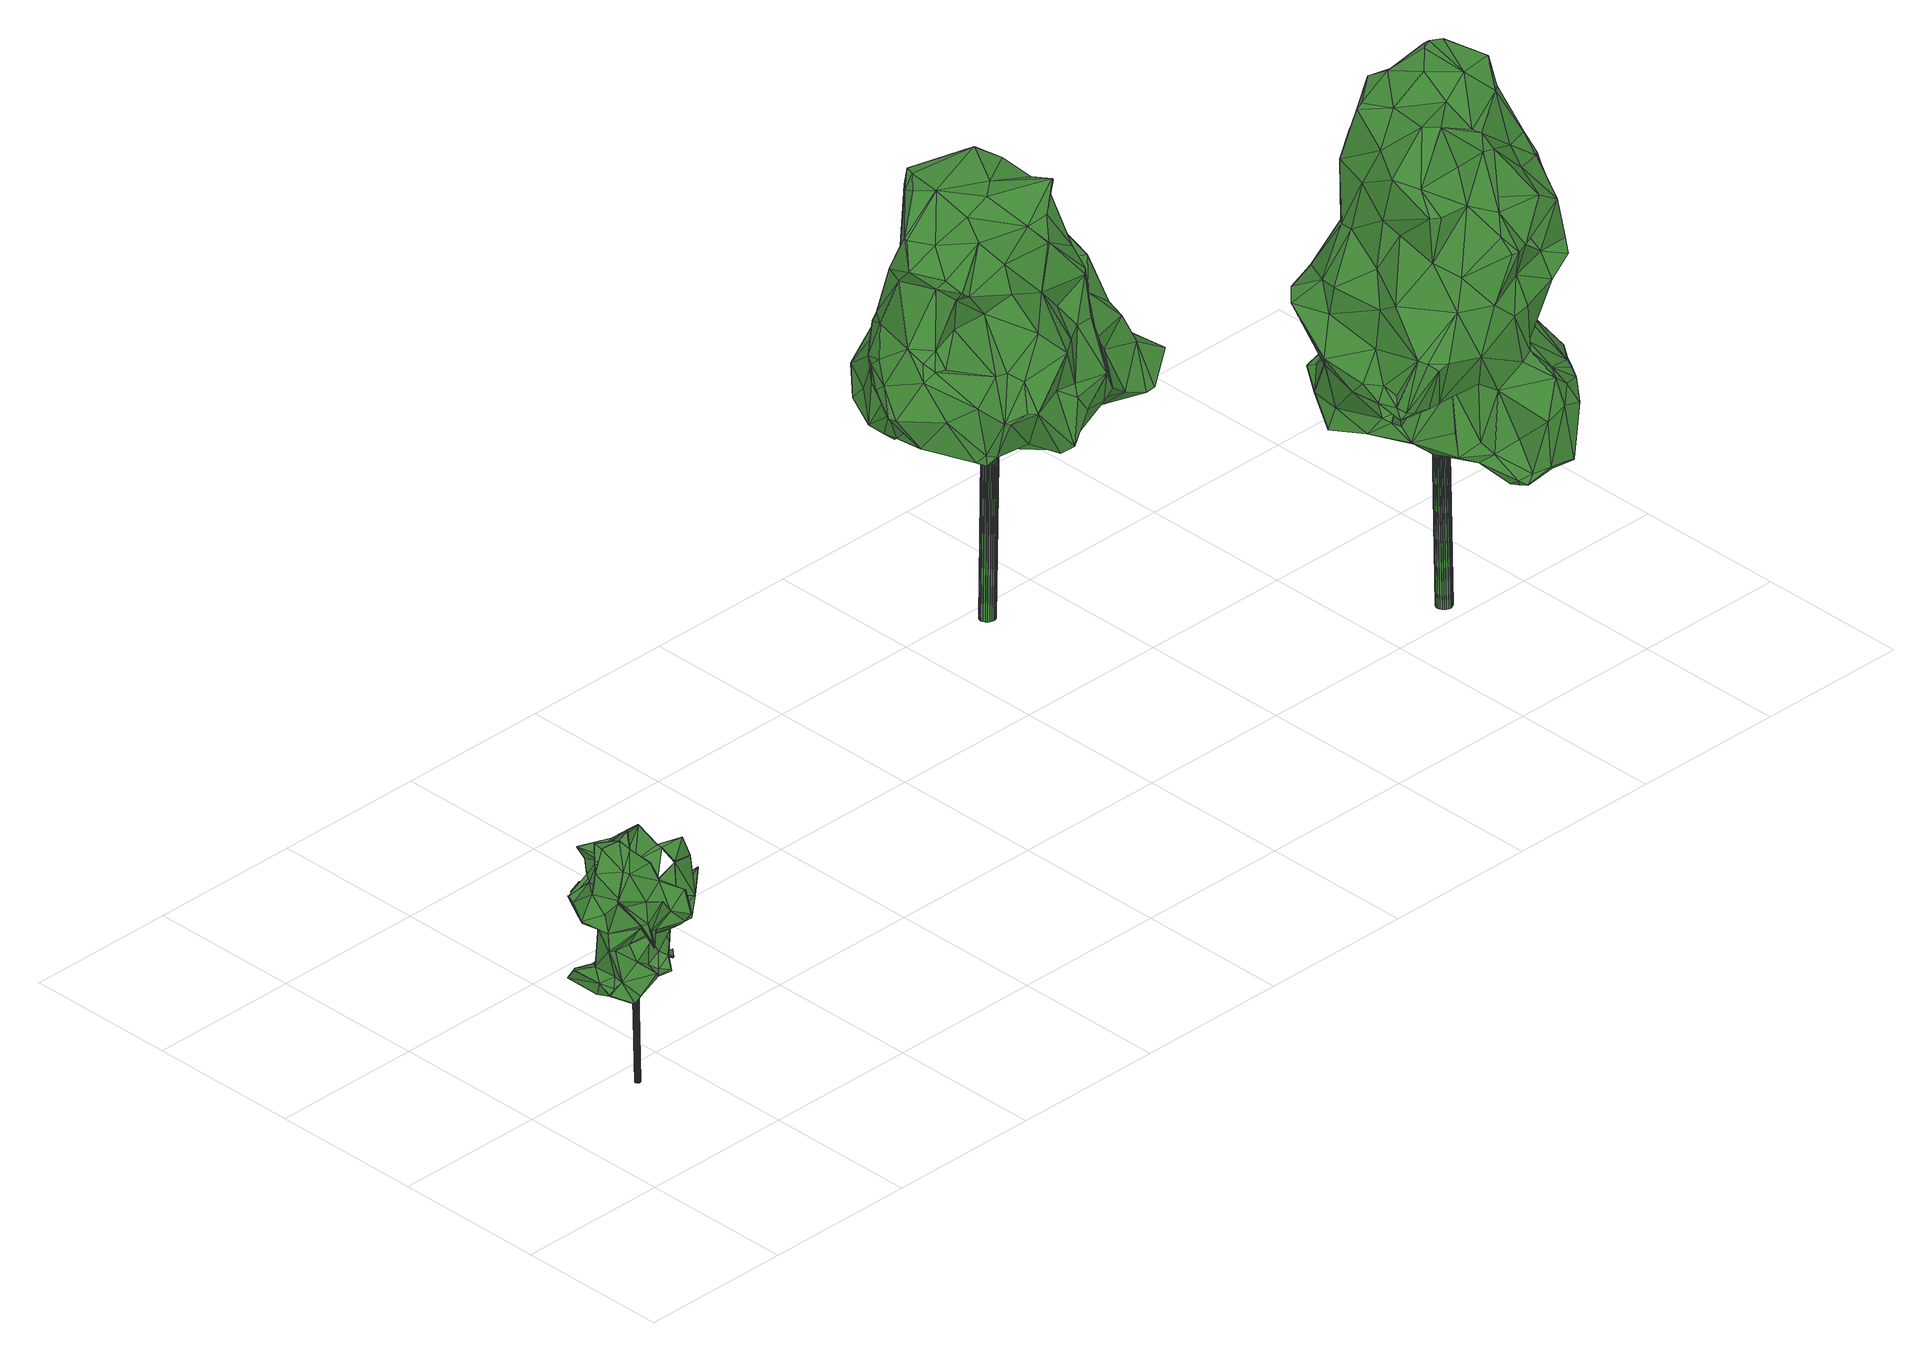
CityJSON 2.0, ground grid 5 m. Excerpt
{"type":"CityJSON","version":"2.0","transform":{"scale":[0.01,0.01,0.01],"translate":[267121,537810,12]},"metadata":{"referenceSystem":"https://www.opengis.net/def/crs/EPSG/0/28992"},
"CityObjects":{
"tree1":{"type":"SolitaryVegetationObject","attributes":{"gtid":444,"crown_width_m":4.45,"crown_median_z":18.72,"crown_r50_m":0.26,"crown_porosity":0.926,"trunk_H_m":5.57,"trunk_DBH_m":0.172,"trunk_radius_m":0.0859,"trunk_base_height_m":13.15,"original_gtid":"446"},"geometry":[{"type":"Solid","lod":"3","boundaries":[[[[0,1,2]],[[0,2,3]],[[4,5,6]],[[7,8,9]],[[7,9,10]],[[11,2,12]],[[13,14,15]],[[16,17,18]],[[19,17,16]],[[18,20,16]],[[7,21,8]],[[22,23,24]],[[25,26,27]],[[28,29,30]],[[31,32,33]],[[34,35,36]],[[37,38,19]],[[39,40,41]],[[42,43,44]],[[45,46,47]],[[48,49,50]],[[51,52,53]],[[51,53,54]],[[55,56,54]],[[57,58,59]],[[60,61,62]],[[60,62,51]],[[63,64,65]],[[66,67,68]],[[69,70,71]],[[72,24,23]],[[73,74,75]],[[76,77,78]],[[79,80,81]],[[82,83,84]],[[85,86,87]],[[85,87,88]],[[88,87,89]],[[0,90,91]],[[92,48,93]],[[94,93,48]],[[86,34,95]],[[96,97,98]],[[68,99,59]],[[100,99,68]],[[101,102,103]],[[101,103,104]],[[105,30,29]],[[60,51,55]],[[13,15,72]],[[106,27,107]],[[61,108,62]],[[25,109,110]],[[111,109,25]],[[112,113,114]],[[78,115,76]],[[83,16,116]],[[117,73,118]],[[119,120,121]],[[122,121,120]],[[1,0,123]],[[103,21,124]],[[63,125,64]],[[52,126,127]],[[126,53,127]],[[56,55,51]],[[128,129,72]],[[130,35,34]],[[45,131,132]],[[117,74,73]],[[117,36,74]],[[49,41,40]],[[133,41,49]],[[41,133,39]],[[134,135,136]],[[130,2,11]],[[137,138,139]],[[138,140,139]],[[43,42,137]],[[5,141,142]],[[124,143,103]],[[105,29,91]],[[49,40,144]],[[40,39,144]],[[80,78,18]],[[101,145,146]],[[106,128,14]],[[14,147,106]],[[79,115,80]],[[43,148,44]],[[22,24,149]],[[26,150,27]],[[151,152,153]],[[154,155,156]],[[136,157,158]],[[134,136,159]],[[136,158,159]],[[59,66,68]],[[160,161,162]],[[163,164,131]],[[147,163,131]],[[8,21,103]],[[63,165,125]],[[166,167,86]],[[168,169,98]],[[170,171,79]],[[153,172,173]],[[156,173,172]],[[174,175,42]],[[81,176,79]],[[93,94,177]],[[178,179,82]],[[180,141,181]],[[182,37,150]],[[83,126,52]],[[56,51,54]],[[20,47,16]],[[183,101,104]],[[180,181,184]],[[166,100,68]],[[7,185,130]],[[99,97,186]],[[82,187,188]],[[61,132,189]],[[149,190,22]],[[42,44,54]],[[42,54,53]],[[146,191,92]],[[85,69,86]],[[130,185,35]],[[182,192,97]],[[119,97,192]],[[7,75,185]],[[69,85,70]],[[3,130,34]],[[72,129,149]],[[100,97,99]],[[193,194,135]],[[195,122,25]],[[125,165,92]],[[196,118,73]],[[188,83,82]],[[83,188,16]],[[88,70,85]],[[7,11,197]],[[7,130,11]],[[19,38,17]],[[198,123,0]],[[199,9,8]],[[17,38,129]],[[200,201,202]],[[200,202,194]],[[183,203,145]],[[101,183,145]],[[125,145,203]],[[204,205,19]],[[206,181,5]],[[72,15,128]],[[203,64,125]],[[137,42,175]],[[207,36,117]],[[207,117,10]],[[208,53,52]],[[147,131,45]],[[98,97,100]],[[71,98,169]],[[121,209,210]],[[146,152,151]],[[16,188,19]],[[82,84,108]],[[43,139,148]],[[137,139,43]],[[170,211,57]],[[140,81,80]],[[84,83,62]],[[99,186,59]],[[79,176,31]],[[138,81,140]],[[212,204,213]],[[197,202,201]],[[214,215,216]],[[54,44,217]],[[204,218,213]],[[217,218,204]],[[219,143,201]],[[146,220,152]],[[98,100,168]],[[166,168,100]],[[117,118,196]],[[14,184,163]],[[164,163,184]],[[57,221,170]],[[195,25,110]],[[20,222,47]],[[70,223,224]],[[214,216,178]],[[86,69,166]],[[225,22,190]],[[14,163,147]],[[108,61,189]],[[203,226,65]],[[183,226,203]],[[104,226,183]],[[65,64,203]],[[166,3,167]],[[146,151,101]],[[200,194,201]],[[194,227,201]],[[197,21,7]],[[16,46,60]],[[220,172,228]],[[6,229,4]],[[212,213,80]],[[150,192,182]],[[14,128,15]],[[230,197,201]],[[137,231,138]],[[89,223,88]],[[88,223,70]],[[225,232,22]],[[107,129,128]],[[150,37,17]],[[194,202,160]],[[122,233,26]],[[234,235,6]],[[122,26,25]],[[149,236,190]],[[19,237,37]],[[195,121,122]],[[173,238,102]],[[146,92,93]],[[220,146,93]],[[125,146,145]],[[54,126,55]],[[136,135,157]],[[148,139,213]],[[239,221,186]],[[140,213,139]],[[80,213,140]],[[237,212,112]],[[117,75,10]],[[220,142,141]],[[184,181,206]],[[171,170,221]],[[166,169,168]],[[69,169,166]],[[71,169,69]],[[37,96,38]],[[133,49,48]],[[207,89,87]],[[92,133,48]],[[73,75,196]],[[171,115,79]],[[11,12,197]],[[126,42,53]],[[204,212,205]],[[237,205,212]],[[211,240,58]],[[241,58,240]],[[241,240,105]],[[211,242,240]],[[242,211,32]],[[225,199,102]],[[225,102,232]],[[8,102,199]],[[224,199,190]],[[225,190,199]],[[207,223,89]],[[224,223,207]],[[156,172,180]],[[166,68,67]],[[31,243,32]],[[154,13,155]],[[206,5,4]],[[6,5,234]],[[178,244,179]],[[215,179,244]],[[60,116,16]],[[55,116,60]],[[45,132,46]],[[45,47,106]],[[178,82,108]],[[83,52,51]],[[50,49,245]],[[61,46,132]],[[125,191,146]],[[180,184,156]],[[45,106,147]],[[132,229,189]],[[60,46,61]],[[16,47,46]],[[21,230,124]],[[76,171,246]],[[239,246,171]],[[171,221,239]],[[197,230,21]],[[117,196,75]],[[10,75,7]],[[172,153,228]],[[133,165,63]],[[92,165,133]],[[235,177,247]],[[36,207,95]],[[207,87,95]],[[87,86,95]],[[6,247,108]],[[91,90,58]],[[66,58,90]],[[80,115,78]],[[59,221,57]],[[186,221,59]],[[103,143,226]],[[19,126,54]],[[19,188,126]],[[178,108,214]],[[70,224,71]],[[91,157,198]],[[4,229,132]],[[248,3,67]],[[58,241,91]],[[105,91,241]],[[22,155,23]],[[149,24,72]],[[130,3,2]],[[125,92,191]],[[232,155,22]],[[119,192,120]],[[244,216,215]],[[111,77,109]],[[150,26,233]],[[32,211,33]],[[104,103,226]],[[102,8,103]],[[153,101,151]],[[153,102,101]],[[174,42,249]],[[29,250,91]],[[157,91,250]],[[110,109,246]],[[110,246,195]],[[33,211,170]],[[251,50,188]],[[239,209,246]],[[137,175,231]],[[154,156,252]],[[251,177,94]],[[195,246,209]],[[177,235,234]],[[34,86,167]],[[253,31,176]],[[119,121,210]],[[170,79,33]],[[83,116,126]],[[126,116,55]],[[54,204,19]],[[237,112,114]],[[161,12,254]],[[233,122,120]],[[255,231,174]],[[174,256,255]],[[76,109,77]],[[76,246,109]],[[19,205,237]],[[58,66,59]],[[107,128,106]],[[239,257,209]],[[166,67,3]],[[226,143,65]],[[219,65,143]],[[258,42,245]],[[198,162,254]],[[259,243,253]],[[157,135,198]],[[227,258,39]],[[144,39,258]],[[71,260,98]],[[71,224,260]],[[198,0,91]],[[25,27,111]],[[106,111,27]],[[134,159,193]],[[77,261,78]],[[17,107,27]],[[171,262,115]],[[76,115,262]],[[76,262,171]],[[197,263,202]],[[258,245,144]],[[144,245,49]],[[253,243,31]],[[197,12,263]],[[1,12,2]],[[193,256,194]],[[256,193,264]],[[152,220,228]],[[42,126,245]],[[47,111,106]],[[214,247,215]],[[222,111,47]],[[188,50,245]],[[94,48,50]],[[50,251,94]],[[156,238,173]],[[258,249,42]],[[263,160,202]],[[102,238,232]],[[155,238,156]],[[155,232,238]],[[153,173,102]],[[35,185,74]],[[35,74,36]],[[235,247,6]],[[177,215,247]],[[96,260,265]],[[107,17,129]],[[108,247,214]],[[236,129,266]],[[96,236,266]],[[149,129,236]],[[220,177,142]],[[5,142,177]],[[34,167,3]],[[5,177,234]],[[93,177,220]],[[177,251,215]],[[267,242,29]],[[111,261,77]],[[186,257,239]],[[222,261,111]],[[18,261,20]],[[20,261,222]],[[78,261,18]],[[215,251,268]],[[207,10,9]],[[187,268,188]],[[188,268,251]],[[182,97,96]],[[82,179,187]],[[245,269,188]],[[84,62,108]],[[259,231,255]],[[98,260,96]],[[244,178,216]],[[236,260,190]],[[190,260,224]],[[266,38,96]],[[155,13,23]],[[33,79,31]],[[32,158,242]],[[30,267,28]],[[29,28,267]],[[51,62,83]],[[32,243,158]],[[154,14,13]],[[135,194,198]],[[194,256,174]],[[5,181,141]],[[54,217,204]],[[12,1,254]],[[123,254,1]],[[123,198,254]],[[161,254,162]],[[174,231,175]],[[6,108,189]],[[6,189,229]],[[230,143,124]],[[268,187,179]],[[268,179,215]],[[154,184,14]],[[119,210,257]],[[209,257,210]],[[194,249,227]],[[258,227,249]],[[119,186,97]],[[138,176,81]],[[211,58,57]],[[96,37,182]],[[52,127,208]],[[208,127,53]],[[114,18,17]],[[37,114,17]],[[37,237,114]],[[29,242,250]],[[250,242,158]],[[259,176,231]],[[231,176,138]],[[250,158,157]],[[253,176,259]],[[105,240,30]],[[267,240,242]],[[30,240,267]],[[212,113,112]],[[17,27,150]],[[158,243,159]],[[264,159,243]],[[264,193,159]],[[135,134,193]],[[256,264,243]],[[259,255,243]],[[255,256,243]],[[245,126,269]],[[188,269,126]],[[13,72,23]],[[194,162,198]],[[174,249,194]],[[220,141,180]],[[184,252,156]],[[154,252,184]],[[184,270,164]],[[212,80,113]],[[132,131,270]],[[132,270,4]],[[18,113,80]],[[34,271,95]],[[36,95,271]],[[36,271,34]],[[129,38,266]],[[195,209,121]],[[192,150,233]],[[248,272,0]],[[67,272,248]],[[233,120,192]],[[263,12,161]],[[248,0,3]],[[63,219,133]],[[206,4,270]],[[206,270,184]],[[164,270,131]],[[96,265,236]],[[236,265,260]],[[114,113,18]],[[185,75,74]],[[224,207,9]],[[224,9,199]],[[220,180,172]],[[213,218,148]],[[44,148,218]],[[186,119,257]],[[153,152,228]],[[201,227,219]],[[39,219,227]],[[133,219,39]],[[63,65,219]],[[230,201,143]],[[263,161,160]],[[217,44,218]],[[194,160,162]],[[90,0,272]],[[67,66,272]],[[90,272,66]],[[273,274,275]],[[273,275,276]],[[276,275,277]],[[276,277,278]],[[275,274,279]],[[275,279,277]],[[277,279,280]],[[277,280,278]],[[279,274,281]],[[279,281,280]],[[280,281,282]],[[280,282,278]],[[281,274,283]],[[281,283,282]],[[282,283,284]],[[282,284,278]],[[283,274,285]],[[283,285,284]],[[284,285,286]],[[284,286,278]],[[285,274,287]],[[285,287,286]],[[286,287,288]],[[286,288,278]],[[287,274,289]],[[287,289,288]],[[288,289,290]],[[288,290,278]],[[289,274,291]],[[289,291,290]],[[290,291,292]],[[290,292,278]],[[291,274,293]],[[291,293,292]],[[292,293,294]],[[292,294,278]],[[293,274,295]],[[293,295,294]],[[294,295,296]],[[294,296,278]],[[295,274,297]],[[295,297,296]],[[296,297,298]],[[296,298,278]],[[297,274,299]],[[297,299,298]],[[298,299,300]],[[298,300,278]],[[299,274,301]],[[299,301,300]],[[300,301,302]],[[300,302,278]],[[301,274,303]],[[301,303,302]],[[302,303,304]],[[302,304,278]],[[303,274,305]],[[303,305,304]],[[304,305,306]],[[304,306,278]],[[305,274,307]],[[305,307,306]],[[306,307,308]],[[306,308,278]],[[307,274,309]],[[307,309,308]],[[308,309,310]],[[308,310,278]],[[309,274,311]],[[309,311,310]],[[310,311,312]],[[310,312,278]],[[311,274,313]],[[311,313,312]],[[312,313,314]],[[312,314,278]],[[313,274,315]],[[313,315,314]],[[314,315,316]],[[314,316,278]],[[315,274,317]],[[315,317,316]],[[316,317,318]],[[316,318,278]],[[317,274,319]],[[317,319,318]],[[318,319,320]],[[318,320,278]],[[319,274,321]],[[319,321,320]],[[320,321,322]],[[320,322,278]],[[321,274,273]],[[321,273,322]],[[322,273,276]],[[322,276,278]]]]}]},
"tree2":{"type":"SolitaryVegetationObject","attributes":{"gtid":285,"crown_width_m":8.65,"crown_median_z":22.33,"crown_r50_m":0.346,"crown_porosity":0.893,"trunk_H_m":9.47,"trunk_DBH_m":0.518,"trunk_radius_m":0.259,"trunk_base_height_m":12.86,"original_gtid":"285"},"geometry":[{"type":"Solid","lod":"3","boundaries":[[[[323,324,325]],[[326,327,328]],[[329,330,331]],[[332,333,334]],[[335,336,337]],[[338,339,340]],[[332,341,342]],[[343,344,345]],[[346,347,348]],[[349,348,347]],[[332,350,341]],[[351,346,352]],[[353,354,355]],[[326,356,327]],[[357,358,359]],[[360,361,362]],[[363,364,365]],[[366,328,367]],[[368,369,370]],[[371,372,373]],[[374,372,371]],[[375,351,352]],[[376,377,378]],[[379,331,380]],[[381,382,383]],[[384,385,386]],[[387,347,388]],[[352,389,390]],[[391,392,393]],[[394,395,396]],[[397,398,399]],[[368,400,369]],[[401,352,346]],[[402,403,404]],[[405,406,407]],[[340,408,338]],[[409,410,411]],[[412,411,410]],[[384,364,413]],[[340,339,397]],[[363,365,414]],[[373,415,416]],[[417,418,402]],[[395,418,419]],[[395,419,420]],[[420,421,422]],[[423,424,425]],[[426,407,406]],[[427,407,426]],[[428,345,344]],[[362,361,429]],[[430,401,348]],[[431,432,433]],[[434,432,431]],[[435,436,437]],[[438,331,439]],[[329,440,330]],[[441,442,443]],[[401,346,348]],[[420,444,421]],[[397,421,444]],[[445,446,447]],[[397,444,398]],[[385,448,386]],[[360,449,429]],[[450,323,451]],[[452,453,454]],[[452,454,414]],[[401,455,456]],[[457,413,458]],[[459,460,461]],[[462,460,459]],[[463,464,465]],[[397,399,340]],[[367,371,366]],[[370,369,466]],[[386,467,384]],[[468,469,470]],[[471,472,473]],[[474,475,476]],[[435,468,470]],[[477,468,435]],[[450,478,479]],[[470,461,435]],[[403,394,404]],[[323,480,481]],[[323,481,360]],[[482,483,375]],[[484,485,486]],[[408,433,487]],[[360,429,361]],[[488,362,429]],[[334,407,489]],[[490,491,456]],[[352,491,490]],[[442,492,443]],[[411,412,359]],[[486,485,493]],[[406,405,478]],[[489,427,494]],[[495,349,496]],[[473,469,497]],[[395,420,498]],[[453,373,372]],[[453,372,499]],[[500,501,502]],[[503,377,376]],[[376,456,503]],[[365,364,384]],[[357,504,505]],[[484,504,357]],[[414,391,393]],[[478,405,425]],[[506,374,507]],[[506,507,508]],[[509,502,501]],[[349,387,496]],[[412,410,493]],[[510,365,384]],[[365,510,511]],[[390,512,513]],[[510,513,512]],[[365,511,414]],[[514,515,516]],[[517,518,371]],[[366,371,518]],[[457,519,413]],[[453,520,521]],[[358,411,359]],[[522,415,484]],[[521,373,453]],[[523,516,515]],[[436,461,524]],[[486,493,410]],[[374,525,372]],[[483,381,375]],[[526,527,528]],[[435,437,477]],[[529,472,456]],[[479,443,492]],[[456,455,503]],[[400,356,466]],[[400,327,356]],[[466,369,400]],[[530,531,460]],[[530,529,531]],[[443,479,425]],[[478,425,479]],[[532,398,533]],[[371,373,416]],[[522,484,486]],[[371,416,517]],[[522,486,410]],[[439,331,379]],[[523,534,434]],[[523,515,534]],[[535,413,519]],[[388,347,351]],[[438,536,329]],[[537,538,528]],[[539,383,502]],[[540,541,542]],[[501,336,543]],[[543,336,544]],[[443,425,441]],[[425,424,441]],[[385,384,545]],[[427,426,546]],[[380,487,432]],[[450,492,409]],[[346,351,347]],[[435,461,436]],[[356,342,440]],[[362,547,354]],[[355,354,547]],[[395,498,488]],[[418,417,419]],[[548,542,541]],[[548,421,542]],[[461,460,358]],[[353,549,426]],[[353,426,406]],[[421,397,339]],[[408,532,433]],[[340,532,408]],[[542,421,339]],[[542,339,338]],[[511,510,512]],[[441,550,518]],[[372,525,499]],[[439,432,434]],[[534,439,434]],[[551,478,354]],[[551,354,406]],[[422,498,420]],[[552,410,409]],[[392,553,554]],[[472,469,473]],[[367,374,371]],[[495,539,509]],[[495,496,539]],[[496,387,539]],[[352,401,491]],[[456,491,401]],[[375,390,482]],[[352,390,375]],[[368,555,506]],[[400,368,506]],[[381,445,382]],[[474,382,445]],[[495,509,377]],[[555,413,363]],[[413,556,363]],[[383,539,387]],[[413,364,556]],[[557,558,509]],[[377,509,558]],[[375,381,383]],[[405,423,425]],[[551,406,478]],[[559,478,451]],[[430,503,455]],[[500,502,474]],[[523,434,476]],[[431,476,434]],[[560,561,562]],[[563,562,561]],[[560,380,331]],[[562,380,560]],[[441,517,442]],[[536,458,564]],[[466,564,370]],[[565,505,468]],[[506,525,374]],[[370,555,368]],[[349,566,348]],[[495,566,349]],[[430,455,401]],[[348,566,430]],[[557,543,567]],[[506,555,363]],[[568,505,504]],[[568,504,569]],[[439,570,536]],[[488,429,396]],[[467,448,513]],[[362,354,478]],[[531,571,481]],[[531,343,571]],[[358,325,411]],[[572,325,358]],[[483,447,446]],[[385,447,448]],[[408,573,542]],[[463,542,573]],[[471,554,472]],[[438,439,536]],[[520,574,575]],[[399,532,340]],[[512,391,511]],[[512,390,389]],[[366,550,576]],[[341,563,560]],[[423,407,334]],[[453,499,525]],[[461,358,524]],[[524,358,565]],[[568,569,505]],[[564,577,536]],[[427,489,407]],[[529,344,531]],[[413,370,564]],[[413,564,458]],[[512,389,490]],[[356,578,342]],[[477,437,524]],[[477,524,565]],[[437,436,524]],[[325,324,411]],[[485,484,357]],[[357,565,358]],[[579,440,341]],[[485,359,493]],[[412,493,359]],[[357,359,485]],[[450,409,324]],[[450,324,323]],[[489,494,334]],[[560,563,561]],[[450,451,478]],[[402,580,378]],[[402,378,417]],[[355,548,546]],[[513,448,482]],[[406,354,353]],[[392,391,553]],[[567,335,533]],[[441,518,517]],[[556,364,363]],[[456,553,490]],[[537,554,471]],[[343,581,582]],[[335,567,543]],[[335,543,544]],[[334,350,332]],[[422,548,355]],[[422,421,548]],[[541,546,548]],[[510,384,467]],[[353,546,549]],[[355,546,353]],[[404,449,582]],[[419,417,557]],[[394,418,395]],[[535,519,384]],[[535,384,413]],[[550,366,518]],[[334,333,583]],[[454,453,525]],[[341,440,342]],[[461,470,459]],[[579,341,560]],[[399,398,532]],[[418,394,403]],[[517,416,415]],[[534,570,439]],[[515,570,534]],[[418,403,402]],[[572,480,325]],[[584,533,444]],[[398,444,533]],[[383,387,388]],[[383,388,375]],[[375,388,351]],[[360,451,323]],[[445,447,585]],[[433,432,487]],[[579,560,331]],[[562,465,464]],[[567,533,584]],[[514,519,457]],[[505,569,497]],[[505,497,468]],[[476,475,523]],[[405,407,423]],[[387,349,347]],[[335,586,532]],[[431,586,335]],[[385,545,447]],[[516,545,514]],[[585,475,445]],[[474,445,475]],[[386,448,467]],[[585,447,545]],[[585,545,516]],[[463,465,540]],[[327,508,328]],[[367,328,508]],[[487,573,408]],[[379,380,432]],[[379,432,439]],[[573,487,463]],[[480,531,481]],[[342,578,332]],[[469,459,470]],[[456,472,553]],[[357,505,565]],[[546,426,549]],[[431,335,337]],[[431,337,476]],[[329,577,440]],[[536,577,329]],[[323,325,480]],[[552,522,410]],[[552,442,522]],[[452,520,453]],[[579,330,440]],[[530,460,462]],[[343,582,449]],[[541,540,427]],[[465,427,540]],[[546,541,427]],[[528,538,569]],[[465,494,427]],[[404,394,396]],[[404,396,429]],[[510,467,513]],[[587,574,528]],[[513,482,390]],[[483,448,447]],[[440,577,356]],[[482,448,483]],[[528,527,537]],[[532,533,335]],[[537,527,554]],[[380,464,487]],[[487,464,463]],[[393,527,526]],[[472,462,469]],[[459,469,462]],[[380,562,464]],[[515,514,570]],[[488,396,395]],[[355,547,422]],[[450,479,492]],[[539,502,509]],[[559,451,362]],[[414,511,391]],[[382,502,383]],[[362,451,360]],[[329,331,438]],[[572,358,460]],[[582,581,580]],[[582,580,402]],[[476,500,474]],[[337,500,476]],[[501,543,557]],[[370,413,555]],[[552,492,442]],[[409,492,552]],[[444,420,584]],[[557,567,419]],[[584,419,567]],[[584,420,419]],[[377,558,378]],[[466,577,564]],[[490,389,352]],[[356,577,466]],[[400,506,508]],[[508,507,367]],[[588,363,414]],[[579,331,330]],[[523,475,516]],[[585,516,475]],[[563,494,465]],[[563,465,562]],[[463,540,542]],[[408,542,338]],[[400,508,327]],[[514,457,570]],[[468,589,565]],[[477,589,468]],[[477,565,589]],[[404,582,402]],[[559,362,478]],[[473,497,569]],[[484,415,587]],[[473,569,538]],[[414,393,526]],[[526,452,414]],[[471,473,538]],[[471,538,537]],[[526,520,452]],[[526,574,520]],[[393,392,527]],[[554,527,392]],[[500,337,336]],[[409,411,324]],[[488,498,422]],[[422,547,488]],[[488,547,362]],[[501,557,509]],[[378,580,581]],[[378,557,417]],[[481,449,360]],[[449,481,571]],[[429,449,404]],[[449,571,343]],[[520,575,521]],[[574,526,528]],[[553,472,554]],[[480,460,531]],[[572,460,480]],[[468,497,469]],[[529,530,472]],[[462,472,530]],[[326,578,356]],[[332,578,333]],[[587,575,574]],[[415,575,587]],[[367,507,374]],[[328,578,326]],[[333,578,328]],[[363,454,506]],[[588,454,363]],[[588,414,454]],[[590,344,529]],[[428,344,590]],[[441,591,550]],[[333,591,583]],[[474,502,382]],[[521,575,415]],[[424,591,441]],[[583,591,424]],[[503,566,377]],[[495,377,566]],[[430,566,503]],[[484,587,504]],[[528,504,587]],[[528,569,504]],[[483,446,381]],[[445,381,446]],[[531,344,343]],[[366,576,328]],[[591,576,550]],[[328,576,333]],[[591,333,576]],[[384,519,545]],[[545,519,514]],[[433,532,586]],[[433,586,431]],[[517,415,442]],[[522,442,415]],[[501,500,336]],[[521,415,373]],[[378,558,557]],[[494,350,334]],[[563,341,350]],[[494,563,350]],[[334,592,423]],[[583,424,592]],[[583,592,334]],[[423,592,424]],[[512,593,391]],[[553,593,490]],[[553,391,593]],[[490,593,512]],[[536,570,458]],[[457,458,570]],[[335,544,336]],[[343,428,581]],[[428,343,345]],[[378,590,376]],[[581,590,378]],[[581,428,590]],[[456,376,590]],[[456,590,529]],[[506,454,525]],[[594,595,596]],[[594,596,597]],[[597,596,598]],[[597,598,599]],[[596,595,600]],[[596,600,598]],[[598,600,601]],[[598,601,599]],[[600,595,602]],[[600,602,601]],[[601,602,603]],[[601,603,599]],[[602,595,604]],[[602,604,603]],[[603,604,605]],[[603,605,599]],[[604,595,606]],[[604,606,605]],[[605,606,607]],[[605,607,599]],[[606,595,608]],[[606,608,607]],[[607,608,609]],[[607,609,599]],[[608,595,610]],[[608,610,609]],[[609,610,611]],[[609,611,599]],[[610,595,612]],[[610,612,611]],[[611,612,613]],[[611,613,599]],[[612,595,614]],[[612,614,613]],[[613,614,615]],[[613,615,599]],[[614,595,616]],[[614,616,615]],[[615,616,617]],[[615,617,599]],[[616,595,618]],[[616,618,617]],[[617,618,619]],[[617,619,599]],[[618,595,620]],[[618,620,619]],[[619,620,621]],[[619,621,599]],[[620,595,622]],[[620,622,621]],[[621,622,623]],[[621,623,599]],[[622,595,624]],[[622,624,623]],[[623,624,625]],[[623,625,599]],[[624,595,626]],[[624,626,625]],[[625,626,627]],[[625,627,599]],[[626,595,628]],[[626,628,627]],[[627,628,629]],[[627,629,599]],[[628,595,630]],[[628,630,629]],[[629,630,631]],[[629,631,599]],[[630,595,632]],[[630,632,631]],[[631,632,633]],[[631,633,599]],[[632,595,634]],[[632,634,633]],[[633,634,635]],[[633,635,599]],[[634,595,636]],[[634,636,635]],[[635,636,637]],[[635,637,599]],[[636,595,638]],[[636,638,637]],[[637,638,639]],[[637,639,599]],[[638,595,640]],[[638,640,639]],[[639,640,641]],[[639,641,599]],[[640,595,642]],[[640,642,641]],[[641,642,643]],[[641,643,599]],[[642,595,594]],[[642,594,643]],[[643,594,597]],[[643,597,599]]]]}]},
"tree3":{"type":"SolitaryVegetationObject","attributes":{"gtid":180,"crown_width_m":8.07,"crown_median_z":23.46,"crown_r50_m":0.365,"crown_porosity":0.891,"trunk_H_m":10.36,"trunk_DBH_m":0.511,"trunk_radius_m":0.255,"trunk_base_height_m":13.1,"original_gtid":"180"},"geometry":[{"type":"Solid","lod":"3","boundaries":[[[[644,645,646]],[[647,648,649]],[[650,651,652]],[[650,652,648]],[[649,648,652]],[[653,654,655]],[[656,657,658]],[[658,659,656]],[[660,661,662]],[[650,648,647]],[[663,664,665]],[[666,667,668]],[[669,670,671]],[[672,670,669]],[[673,674,675]],[[669,671,676]],[[677,678,679]],[[680,673,681]],[[682,683,684]],[[685,686,687]],[[688,689,690]],[[649,691,647]],[[692,693,694]],[[692,694,675]],[[684,695,682]],[[696,645,644]],[[697,698,644]],[[699,700,701]],[[659,695,702]],[[703,704,705]],[[705,704,706]],[[707,708,709]],[[646,697,644]],[[710,711,695]],[[710,695,684]],[[712,713,714]],[[715,716,717]],[[718,719,720]],[[721,722,674]],[[723,724,725]],[[646,726,697]],[[727,649,728]],[[729,730,731]],[[732,733,734]],[[666,668,735]],[[656,659,702]],[[645,696,736]],[[680,681,737]],[[677,679,738]],[[717,739,740]],[[741,742,743]],[[744,745,746]],[[738,731,747]],[[748,749,750]],[[751,752,708]],[[746,753,679]],[[754,679,753]],[[735,746,678]],[[645,736,646]],[[662,749,748]],[[755,756,757]],[[755,757,758]],[[759,749,661]],[[760,761,762]],[[696,698,713]],[[644,698,696]],[[763,764,705]],[[741,743,667]],[[741,667,765]],[[666,728,667]],[[739,716,686]],[[766,767,685]],[[768,769,770]],[[771,772,684]],[[773,774,775]],[[776,777,778]],[[778,777,769]],[[710,684,772]],[[779,780,761]],[[663,781,782]],[[660,707,709]],[[771,680,783]],[[760,784,761]],[[721,709,722]],[[688,727,773]],[[785,786,711]],[[746,745,753]],[[722,709,708]],[[787,788,789]],[[652,651,790]],[[742,735,668]],[[742,668,743]],[[791,792,701]],[[717,779,715]],[[683,793,771]],[[794,784,760]],[[669,676,795]],[[795,676,796]],[[797,690,798]],[[705,764,703]],[[799,737,800]],[[774,731,801]],[[723,725,802]],[[723,802,685]],[[776,778,696]],[[781,663,734]],[[781,734,803]],[[804,666,805]],[[804,805,747]],[[779,717,780]],[[806,807,808]],[[698,714,713]],[[809,810,728]],[[811,710,772]],[[710,811,812]],[[704,654,690]],[[813,681,673]],[[763,671,670]],[[814,768,815]],[[795,757,756]],[[761,784,779]],[[657,816,658]],[[679,817,818]],[[796,819,820]],[[807,821,808]],[[822,823,824]],[[825,665,826]],[[754,817,679]],[[827,828,782]],[[674,673,721]],[[665,829,826]],[[664,829,665]],[[830,831,817]],[[825,826,823]],[[825,823,732]],[[704,703,654]],[[832,833,655]],[[690,691,688]],[[748,653,834]],[[664,782,829]],[[663,782,664]],[[800,828,799]],[[801,835,819]],[[713,712,696]],[[836,837,838]],[[782,828,829]],[[829,828,800]],[[839,840,815]],[[662,661,749]],[[740,780,717]],[[811,841,812]],[[710,812,841]],[[818,817,831]],[[842,843,844]],[[653,690,654]],[[742,741,657]],[[656,742,657]],[[737,799,845]],[[737,845,680]],[[728,652,846]],[[728,649,652]],[[749,658,750]],[[847,777,848]],[[662,748,834]],[[646,814,726]],[[685,687,723]],[[849,823,822]],[[850,757,851]],[[762,852,850]],[[720,853,854]],[[719,853,720]],[[701,792,855]],[[699,701,855]],[[720,856,847]],[[720,847,803]],[[686,685,767]],[[857,686,767]],[[676,819,796]],[[739,850,852]],[[684,683,771]],[[846,652,790]],[[846,790,765]],[[715,858,806]],[[715,779,858]],[[687,686,716]],[[785,744,786]],[[653,655,834]],[[859,788,787]],[[745,744,860]],[[861,862,699]],[[701,700,863]],[[723,687,716]],[[791,843,792]],[[655,654,864]],[[850,739,865]],[[793,660,709]],[[866,867,868]],[[721,673,680]],[[862,861,848]],[[869,870,871]],[[765,790,741]],[[872,873,874]],[[690,875,647]],[[653,875,690]],[[714,876,877]],[[878,877,876]],[[723,716,879]],[[715,879,716]],[[759,661,660]],[[773,775,689]],[[764,672,755]],[[775,774,801]],[[676,671,819]],[[680,709,721]],[[669,755,672]],[[711,710,785]],[[789,830,754]],[[817,754,830]],[[880,752,725]],[[840,795,796]],[[881,882,738]],[[742,746,735]],[[686,857,739]],[[865,739,857]],[[668,667,743]],[[789,788,883]],[[733,718,884]],[[789,885,830]],[[796,886,726]],[[765,667,846]],[[834,655,833]],[[795,756,669]],[[712,887,888]],[[733,732,821]],[[733,821,718]],[[718,821,807]],[[834,889,662]],[[849,822,890]],[[678,677,805]],[[678,805,666]],[[782,781,827]],[[891,892,781]],[[667,728,846]],[[770,777,856]],[[697,714,698]],[[867,878,893]],[[866,878,867]],[[894,786,744]],[[895,878,866]],[[773,689,688]],[[741,816,657]],[[750,875,748]],[[848,896,897]],[[896,848,861]],[[650,875,750]],[[759,793,682]],[[898,702,695]],[[898,695,711]],[[898,711,702]],[[647,691,690]],[[712,714,887]],[[877,887,714]],[[683,682,793]],[[715,899,879]],[[759,660,793]],[[813,808,900]],[[823,821,732]],[[856,720,854]],[[836,901,837]],[[855,792,843]],[[700,699,862]],[[700,862,888]],[[759,695,659]],[[704,798,706]],[[797,798,704]],[[852,740,739]],[[776,848,777]],[[732,734,825]],[[665,825,734]],[[902,903,904]],[[905,906,904]],[[766,864,907]],[[776,696,712]],[[774,747,731]],[[830,881,831]],[[680,771,709]],[[908,755,874]],[[755,908,764]],[[703,764,908]],[[703,908,907]],[[909,767,873]],[[874,873,767]],[[763,670,764]],[[672,764,670]],[[909,873,872]],[[696,778,736]],[[871,870,685]],[[851,757,795]],[[910,851,795]],[[837,901,791]],[[863,837,701]],[[907,864,703]],[[654,703,864]],[[799,828,911]],[[885,888,887]],[[785,811,859]],[[912,859,811]],[[690,689,798]],[[775,798,689]],[[913,798,775]],[[719,718,858]],[[719,858,779]],[[839,795,840]],[[914,882,881]],[[783,901,836]],[[738,818,881]],[[738,679,818]],[[900,808,849]],[[847,891,803]],[[781,803,891]],[[768,646,736]],[[659,658,915]],[[697,726,886]],[[912,811,838]],[[856,777,847]],[[760,916,794]],[[803,884,720]],[[882,917,729]],[[882,729,738]],[[679,678,746]],[[809,666,804]],[[658,816,750]],[[735,678,666]],[[741,790,651]],[[789,883,888]],[[789,888,885]],[[862,848,776]],[[914,917,882]],[[761,780,762]],[[762,780,852]],[[740,852,780]],[[850,910,762]],[[918,754,860]],[[723,879,904]],[[779,784,719]],[[874,755,758]],[[833,832,869]],[[833,869,707]],[[758,865,857]],[[857,909,758]],[[755,669,756]],[[746,742,894]],[[746,894,744]],[[682,695,759]],[[894,702,786]],[[651,650,816]],[[702,894,656]],[[742,656,894]],[[647,875,650]],[[653,748,875]],[[727,688,691]],[[727,691,649]],[[897,844,781]],[[842,844,897]],[[879,899,902]],[[899,806,693]],[[806,899,715]],[[823,849,821]],[[836,772,783]],[[876,697,886]],[[876,886,820]],[[808,821,849]],[[750,816,650]],[[692,724,723]],[[813,673,694]],[[813,694,806]],[[845,799,901]],[[797,704,690]],[[902,692,723]],[[843,911,827]],[[763,705,706]],[[778,769,736]],[[815,770,839]],[[854,839,770]],[[840,814,815]],[[768,736,769]],[[856,854,770]],[[723,904,906]],[[902,899,692]],[[899,693,692]],[[799,791,901]],[[891,847,848]],[[885,895,868]],[[868,895,866]],[[867,919,914]],[[880,724,692]],[[809,804,773]],[[773,804,774]],[[747,774,804]],[[809,728,666]],[[738,747,805]],[[738,805,677]],[[888,920,712]],[[862,920,888]],[[912,788,859]],[[905,903,921]],[[840,796,814]],[[877,878,895]],[[655,864,832]],[[771,793,709]],[[867,893,820]],[[717,716,739]],[[674,922,675]],[[902,723,921]],[[728,810,727]],[[701,837,791]],[[868,867,914]],[[693,806,694]],[[730,801,731]],[[752,923,725]],[[763,706,913]],[[913,924,763]],[[711,786,702]],[[863,838,837]],[[925,729,917]],[[880,692,675]],[[849,737,900]],[[863,883,838]],[[700,883,863]],[[646,768,814]],[[881,885,868]],[[881,868,914]],[[845,901,783]],[[819,835,926]],[[926,820,819]],[[819,671,927]],[[775,927,913]],[[763,927,671]],[[924,927,763]],[[913,927,924]],[[922,880,675]],[[745,860,753]],[[659,915,759]],[[918,860,859]],[[921,903,902]],[[665,734,663]],[[762,916,760]],[[851,910,850]],[[872,874,758]],[[892,897,781]],[[891,897,892]],[[865,757,850]],[[758,757,865]],[[871,685,802]],[[795,916,910]],[[762,910,916]],[[794,916,839]],[[795,839,916]],[[794,839,854]],[[708,707,869]],[[708,869,871]],[[651,816,741]],[[753,860,754]],[[808,813,928]],[[808,928,806]],[[927,775,801]],[[927,801,819]],[[822,829,800]],[[800,890,822]],[[737,890,800]],[[849,890,737]],[[872,929,909]],[[758,909,929]],[[758,929,872]],[[785,860,744]],[[776,920,862]],[[712,920,776]],[[733,884,803]],[[718,720,884]],[[922,674,930]],[[752,880,930]],[[880,922,930]],[[708,930,722]],[[752,930,708]],[[773,727,810]],[[680,845,783]],[[706,798,913]],[[854,853,794]],[[806,928,813]],[[926,919,820]],[[867,820,919]],[[729,925,730]],[[785,841,811]],[[917,926,835]],[[803,734,733]],[[908,874,767]],[[907,767,766]],[[908,767,907]],[[857,767,909]],[[759,915,749]],[[725,724,880]],[[881,830,885]],[[871,923,708]],[[864,870,832]],[[725,923,802]],[[802,923,871]],[[893,878,876]],[[796,820,886]],[[820,893,876]],[[697,876,714]],[[783,772,771]],[[726,814,796]],[[811,772,838]],[[838,772,836]],[[885,887,895]],[[827,911,828]],[[791,799,911]],[[895,887,877]],[[806,858,807]],[[807,858,718]],[[700,888,883]],[[738,729,731]],[[891,848,897]],[[855,843,842]],[[897,896,842]],[[896,861,842]],[[855,842,699]],[[861,699,842]],[[835,925,917]],[[730,925,801]],[[801,925,835]],[[770,769,777]],[[710,841,785]],[[926,917,919]],[[914,919,917]],[[818,831,881]],[[815,768,770]],[[662,889,660]],[[707,660,889]],[[833,707,889]],[[833,889,834]],[[869,832,870]],[[864,766,870]],[[685,870,766]],[[905,921,723]],[[904,903,905]],[[675,694,673]],[[902,904,879]],[[722,930,674]],[[838,788,912]],[[883,788,838]],[[859,860,785]],[[791,911,843]],[[789,918,787]],[[754,918,789]],[[859,787,918]],[[749,915,658]],[[723,906,905]],[[827,844,843]],[[781,844,827]],[[823,826,824]],[[822,824,829]],[[829,824,826]],[[809,773,810]],[[737,681,900]],[[813,900,681]],[[751,923,752]],[[751,708,923]],[[719,784,853]],[[794,853,784]],[[931,932,933]],[[931,933,934]],[[934,933,935]],[[934,935,936]],[[933,932,937]],[[933,937,935]],[[935,937,938]],[[935,938,936]],[[937,932,939]],[[937,939,938]],[[938,939,940]],[[938,940,936]],[[939,932,941]],[[939,941,940]],[[940,941,942]],[[940,942,936]],[[941,932,943]],[[941,943,942]],[[942,943,944]],[[942,944,936]],[[943,932,945]],[[943,945,944]],[[944,945,946]],[[944,946,936]],[[945,932,947]],[[945,947,946]],[[946,947,948]],[[946,948,936]],[[947,932,949]],[[947,949,948]],[[948,949,950]],[[948,950,936]],[[949,932,951]],[[949,951,950]],[[950,951,952]],[[950,952,936]],[[951,932,953]],[[951,953,952]],[[952,953,954]],[[952,954,936]],[[953,932,955]],[[953,955,954]],[[954,955,956]],[[954,956,936]],[[955,932,957]],[[955,957,956]],[[956,957,958]],[[956,958,936]],[[957,932,959]],[[957,959,958]],[[958,959,960]],[[958,960,936]],[[959,932,961]],[[959,961,960]],[[960,961,962]],[[960,962,936]],[[961,932,963]],[[961,963,962]],[[962,963,964]],[[962,964,936]],[[963,932,965]],[[963,965,964]],[[964,965,966]],[[964,966,936]],[[965,932,967]],[[965,967,966]],[[966,967,968]],[[966,968,936]],[[967,932,969]],[[967,969,968]],[[968,969,970]],[[968,970,936]],[[969,932,971]],[[969,971,970]],[[970,971,972]],[[970,972,936]],[[971,932,973]],[[971,973,972]],[[972,973,974]],[[972,974,936]],[[973,932,975]],[[973,975,974]],[[974,975,976]],[[974,976,936]],[[975,932,977]],[[975,977,976]],[[976,977,978]],[[976,978,936]],[[977,932,979]],[[977,979,978]],[[978,979,980]],[[978,980,936]],[[979,932,931]],[[979,931,980]],[[980,931,934]],[[980,934,936]]]]}]}
},
"vertices":[
[320,306,542],[342,273,543],[283,270,552],[238,324,500],[320,496,893],[292,436,936],[355,471,927],[165,297,574],[145,330,672],[165,325,579],[137,301,563],[258,248,584],[284,270,554],[182,532,753],[264,541,784],[256,524,769],[424,485,772],[386,515,705],[436,532,688],[406,425,729],[436,565,736],[174,335,660],[175,483,706],[181,534,752],[206,515,706],[326,633,688],[320,579,649],[379,577,671],[496,425,475],[454,379,488],[495,425,474],[454,452,626],[405,445,538],[440,488,563],[192,274,520],[160,238,527],[111,292,553],[379,496,649],[354,430,681],[362,240,719],[358,208,761],[356,209,761],[483,320,714],[573,403,696],[588,414,719],[361,563,834],[391,512,800],[407,559,761],[366,348,805],[405,284,787],[368,348,807],[539,430,837],[465,385,808],[465,323,857],[501,366,730],[520,436,813],[520,434,814],[404,477,510],[387,408,519],[351,459,519],[470,461,829],[431,499,897],[469,460,830],[237,252,737],[218,220,721],[222,221,701],[278,403,525],[272,385,535],[277,405,525],[157,430,560],[124,446,572],[179,431,570],[239,515,735],[81,267,579],[105,282,561],[105,282,562],[464,606,626],[465,607,628],[524,553,648],[494,495,611],[520,526,640],[504,491,618],[402,483,793],[473,447,823],[468,460,829],[126,444,555],[134,366,515],[94,446,552],[95,447,553],[88,414,594],[392,378,529],[396,373,526],[278,313,789],[269,370,862],[357,378,856],[133,365,516],[294,446,632],[299,479,593],[229,440,569],[304,461,560],[244,442,562],[186,243,782],[153,342,724],[226,281,737],[216,222,721],[452,380,487],[356,539,765],[337,515,745],[430,497,897],[378,607,652],[326,635,687],[406,581,698],[454,452,628],[510,522,636],[421,494,632],[509,524,634],[474,449,822],[105,284,563],[80,268,580],[267,562,605],[280,594,646],[281,596,644],[276,613,671],[345,279,544],[253,309,722],[218,245,771],[464,384,806],[463,324,856],[301,509,756],[300,483,726],[204,261,525],[273,590,852],[357,534,870],[326,261,760],[322,383,573],[350,335,581],[393,378,531],[543,405,675],[502,398,601],[543,407,675],[510,430,654],[258,474,905],[292,436,934],[275,275,711],[407,282,787],[187,242,782],[179,327,828],[294,564,816],[573,405,697],[217,488,697],[325,549,648],[178,327,826],[178,328,827],[186,334,815],[256,522,770],[172,503,748],[194,447,792],[397,373,528],[407,401,534],[345,441,594],[348,333,580],[320,305,544],[361,308,570],[284,569,816],[272,589,852],[285,253,815],[207,385,550],[212,347,547],[229,440,567],[179,431,568],[440,490,563],[409,541,610],[221,360,796],[188,391,750],[461,312,650],[478,351,703],[500,399,600],[307,410,911],[389,511,800],[308,451,771],[208,450,854],[243,490,922],[307,522,620],[189,192,737],[267,499,851],[160,238,529],[328,514,586],[371,442,752],[402,394,765],[429,499,898],[198,427,692],[212,331,793],[278,553,619],[319,357,644],[365,303,661],[293,635,669],[82,267,580],[244,315,598],[363,308,570],[145,332,672],[339,317,670],[306,298,679],[305,330,653],[190,191,737],[526,434,697],[436,403,670],[244,491,923],[129,353,561],[464,325,858],[320,579,647],[294,582,641],[405,476,511],[508,430,655],[528,434,695],[364,496,887],[316,445,861],[329,529,843],[586,414,720],[587,415,718],[277,274,712],[254,383,871],[379,484,571],[434,578,736],[90,414,595],[158,399,582],[162,395,721],[220,222,701],[367,260,697],[188,334,816],[364,498,888],[243,346,644],[458,349,656],[116,413,750],[294,580,643],[318,430,957],[319,430,956],[235,434,686],[437,435,639],[117,412,751],[356,526,597],[430,391,508],[427,388,510],[432,392,509],[411,417,628],[299,510,802],[402,315,754],[378,606,651],[355,469,925],[269,342,548],[389,314,686],[429,387,512],[359,379,857],[244,430,781],[449,421,634],[344,278,546],[439,361,650],[420,349,661],[309,541,615],[402,315,752],[442,391,636],[212,380,606],[462,574,658],[462,574,656],[300,327,558],[394,413,665],[271,371,630],[302,426,671],[495,425,476],[336,385,795],[476,351,705],[294,531,845],[137,301,561],[300,328,556],[334,395,115],[325,395,115],[333,398,115],[338,415,672],[338,418,672],[330,415,672],[332,400,115],[337,420,671],[331,401,115],[335,421,671],[329,403,115],[334,423,671],[327,403,115],[332,423,671],[325,404,115],[329,424,671],[323,403,115],[327,423,671],[320,402,115],[325,422,671],[319,401,115],[323,421,672],[317,399,115],[322,419,672],[317,397,115],[321,417,672],[316,395,115],[321,415,672],[317,392,115],[321,413,672],[318,390,115],[322,411,672],[319,389,115],[324,409,672],[321,388,115],[326,407,672],[323,387,115],[328,407,672],[325,386,115],[330,406,672],[328,387,115],[332,407,672],[330,388,115],[334,408,672],[331,389,115],[336,409,672],[333,391,115],[337,411,672],[333,393,115],[338,413,672],
[3136,1404,1181],[3134,1313,1064],[3162,1398,996],[2542,1048,1072],[2509,1079,1037],[2572,1034,1066],[2478,1357,1103],[2511,1348,1099],[2505,1382,1152],[2678,1141,1244],[2683,1028,1228],[2704,1153,1366],[2634,1639,1289],[2726,1688,1136],[2626,1671,1146],[2595,1568,1572],[2648,1623,1582],[2599,1601,1558],[2627,1309,1256],[2573,1161,1147],[3063,1455,1127],[3064,1550,1049],[3056,1540,1052],[2856,1883,912],[2855,1887,913],[2980,1841,889],[2930,1886,978],[2693,1263,1313],[2779,1883,835],[2784,1783,848],[2905,1321,1535],[2953,1382,1385],[2895,1390,1566],[2498,1095,1037],[3162,1361,852],[3176,1367,862],[3274,1229,878],[3076,1503,1303],[3055,1511,1333],[3000,1448,1376],[2532,1217,915],[2498,1393,861],[2590,1389,866],[2702,1016,905],[2671,1042,883],[2480,1149,876],[2478,1149,878],[2467,1179,880],[2761,1067,891],[2731,1122,919],[2858,1151,872],[2687,1078,890],[2663,1869,816],[3049,1708,1069],[2973,1739,1089],[2961,1661,1132],[2580,1458,1292],[2511,1386,1358],[2631,1856,832],[2692,1793,961],[2741,1839,978],[2476,1513,805],[2494,1581,780],[2509,1554,767],[2831,1897,985],[2778,1885,838],[2679,1725,895],[2665,1713,782],[2683,1465,949],[2838,1490,871],[2828,1458,867],[3059,1693,1360],[2991,1645,1406],[3006,1594,1389],[2658,1654,1581],[2667,1672,1509],[2628,1635,1547],[2508,1135,900],[2975,1791,900],[3005,1660,1334],[3056,1695,1359],[3035,1637,1342],[2902,1176,1348],[2900,1227,1402],[2775,1194,1486],[2503,1506,1480],[3125,1251,1049],[3168,1234,948],[3187,1299,947],[3276,1227,881],[2412,1350,874],[2662,1361,865],[2927,1195,869],[2860,1147,872],[2932,1673,1331],[3027,1687,1374],[2920,1673,1404],[2864,1677,1503],[2833,1558,1618],[2902,1512,1571],[2891,1164,1337],[2835,1140,1200],[2895,1143,1198],[2840,1269,1517],[2769,1274,1506],[2995,1595,1106],[3044,1555,1356],[2989,1811,897],[2493,1610,1186],[2473,1501,1350],[2474,1541,1373],[2476,1579,1167],[3267,1529,704],[3260,1498,710],[3285,1515,678],[2463,1391,1122],[2460,1452,1146],[2557,1191,1128],[2891,1075,1040],[2932,1093,962],[2930,1147,1103],[2728,1672,1531],[2593,1723,941],[2594,1767,804],[2503,1653,773],[2506,1653,771],[3074,1504,1300],[3037,1300,1145],[3080,1412,1195],[2782,1344,998],[2749,1178,955],[2682,1258,998],[2978,1791,902],[2987,1663,937],[2354,1423,969],[2358,1396,971],[3173,1551,813],[3224,1503,988],[3214,1463,794],[3099,1510,840],[2570,1450,1451],[2527,1365,1389],[2660,1364,1459],[2481,1153,910],[2526,1564,779],[3180,1563,725],[3054,1593,814],[3206,1590,771],[2927,1478,841],[3005,1569,884],[3010,1559,810],[2583,1695,1101],[2477,1602,1058],[2509,1645,1131],[3283,1514,675],[3001,1288,1256],[2916,1263,1162],[3197,1486,1023],[3122,1431,1169],[2626,1741,742],[2587,1804,758],[3036,1241,789],[3172,1166,819],[3135,1160,823],[2460,1448,1411],[2960,1559,1394],[2771,1194,1486],[2779,1651,948],[2912,1767,956],[2967,1193,1073],[3172,1164,822],[2708,1307,1389],[2912,1867,1021],[2887,1882,1006],[3117,1508,795],[2879,1613,1432],[2715,1149,937],[2613,1692,1124],[2752,1704,1112],[2724,1741,1012],[2968,1773,987],[3021,1275,814],[3128,1433,785],[2564,1160,894],[2659,1071,887],[2606,1107,914],[2839,1762,1121],[2551,1569,814],[2608,1501,906],[2641,1650,932],[2545,1597,799],[2398,1519,1004],[2424,1563,1060],[2418,1555,1002],[2890,1086,941],[2785,1046,979],[2378,1445,962],[2853,1254,975],[2838,1185,930],[3054,1165,859],[2441,1593,1068],[3247,1436,724],[2699,1147,934],[2856,1411,890],[2824,1451,776],[2925,1427,781],[3064,1551,1046],[3108,1510,1024],[3146,1503,1038],[2565,1587,1388],[2722,1614,1356],[2424,1531,1090],[2461,1399,931],[2438,1364,1079],[2825,1453,773],[2925,1431,781],[2836,1862,1030],[2654,1405,1530],[2739,1411,1559],[2644,1521,1573],[2784,1699,1266],[2738,1621,1212],[2475,1544,868],[2896,1303,1599],[2946,1471,1409],[2789,1449,1571],[2896,1300,1597],[2743,1046,1039],[2924,1364,1359],[3018,1216,998],[2832,1556,958],[2840,1492,868],[2470,1180,879],[2490,1326,943],[2843,1741,1252],[2939,1714,1120],[2940,1439,1252],[2539,1334,1332],[2539,1301,1360],[2532,1303,1371],[2558,1301,1350],[2443,1275,984],[3245,1434,722],[2933,1855,1002],[2785,1701,1277],[3022,1343,852],[2999,1447,786],[2399,1485,1033],[3108,1435,1169],[3227,1502,990],[2502,1498,1477],[2888,1395,892],[2935,1251,919],[2687,1074,1076],[2493,1199,1043],[2584,1102,1140],[2576,1379,1194],[2894,1611,1180],[2978,1585,1133],[2995,1508,1267],[2751,1079,1218],[2798,1635,1367],[2554,1600,923],[2545,1562,1198],[2999,1285,836],[2617,1274,1017],[3257,1498,707],[3036,1647,1081],[2761,1074,1065],[2798,1185,1262],[2689,1591,1019],[2801,1445,85],[2775,1445,86],[2800,1452,85],[2819,1447,1033],[2818,1453,1033],[2793,1447,1033],[2797,1458,85],[2815,1460,1033],[2793,1463,86],[2811,1465,1033],[2788,1467,86],[2806,1469,1033],[2782,1470,86],[2799,1472,1033],[2775,1471,86],[2793,1472,1033],[2768,1470,86],[2786,1472,1033],[2762,1467,86],[2780,1469,1033],[2757,1463,86],[2774,1465,1034],[2753,1458,86],[2770,1459,1034],[2750,1452,86],[2768,1453,1034],[2749,1445,86],[2767,1447,1034],[2750,1438,86],[2768,1440,1034],[2753,1432,86],[2770,1434,1034],[2757,1427,86],[2774,1428,1034],[2762,1423,86],[2780,1424,1034],[2768,1420,86],[2786,1422,1033],[2775,1419,86],[2793,1421,1033],[2782,1420,86],[2799,1422,1033],[2788,1423,86],[2806,1424,1033],[2793,1427,86],[2811,1428,1033],[2797,1432,86],[2815,1434,1033],[2800,1438,85],[2818,1440,1033],
[4030,712,857],[4029,710,855],[3944,762,864],[3562,737,1792],[3581,736,1805],[3673,804,1823],[3618,642,1815],[3768,672,1856],[3711,760,1845],[3513,664,1597],[3501,737,1430],[3494,690,1436],[3776,444,1748],[3765,472,1752],[3673,504,1787],[3726,387,1733],[3521,386,1446],[3542,373,1599],[3512,389,1601],[3769,123,770],[3810,102,774],[3739,120,767],[3960,718,1741],[3903,729,1881],[3935,579,1877],[3609,914,1116],[3639,901,1193],[3734,913,1202],[3559,918,1154],[3470,309,1027],[3427,264,1176],[3437,316,1019],[3780,925,1120],[4076,740,1580],[4000,646,1621],[4097,593,1484],[3583,252,1158],[3616,295,1033],[3677,264,1520],[3688,232,1472],[3712,226,1471],[3316,621,1104],[3352,656,1054],[3340,638,1063],[3652,857,1629],[3645,840,1574],[3549,792,1603],[3685,772,1697],[3402,401,1048],[3479,472,867],[3544,413,1030],[3717,314,1564],[4019,680,851],[3946,784,1031],[3984,687,1018],[4004,341,966],[3926,386,1078],[3926,247,995],[3769,388,1723],[3469,829,1261],[3511,751,1432],[3506,830,1261],[3565,776,1317],[3417,431,1326],[3400,322,1198],[3542,308,1304],[3764,253,1461],[3855,290,1572],[3965,625,1012],[3975,655,1017],[3932,693,1038],[3434,565,820],[3385,644,895],[3373,661,816],[3545,402,777],[3551,481,830],[3683,439,839],[3460,259,1189],[3410,292,1196],[3336,525,1027],[3336,417,1037],[3333,416,1040],[3916,807,1029],[3706,863,1679],[3834,819,1784],[4012,747,1329],[3889,766,1336],[3949,749,1508],[3611,159,755],[3626,268,809],[3722,234,808],[3963,571,1766],[3926,701,857],[3662,261,1004],[4059,735,1454],[3382,727,912],[3393,682,837],[3857,597,1849],[3932,544,1776],[3932,578,1879],[3991,440,1574],[4010,454,1569],[4006,505,1620],[3988,868,1525],[3504,534,1672],[3535,450,1664],[3626,537,1793],[3367,377,1068],[3349,359,1044],[4059,490,1494],[4090,501,1434],[3520,928,1133],[3588,852,1108],[3515,795,989],[3514,792,991],[3640,366,1597],[3550,651,919],[3441,675,840],[3509,824,882],[3632,844,1233],[3529,913,1174],[3860,743,1887],[3358,798,1194],[3361,798,1192],[3862,677,892],[3862,674,889],[3822,644,897],[3632,246,1317],[3764,291,1340],[3768,838,1594],[3861,855,1480],[3753,862,1461],[3937,601,955],[3879,588,907],[3952,656,863],[3438,566,820],[3428,679,835],[3829,217,830],[3812,103,777],[3694,226,1260],[3546,616,911],[3934,297,1519],[3883,390,1606],[3985,401,1322],[3967,373,1302],[3940,481,1321],[3832,734,1879],[3820,203,1039],[3915,217,987],[3575,322,1402],[3643,623,889],[3677,811,991],[3800,899,1094],[3653,827,1473],[3653,831,1472],[3765,131,1060],[3705,102,951],[3846,811,1379],[3336,484,1074],[3759,346,811],[3945,793,1559],[4048,756,1587],[3472,423,838],[3534,395,783],[3520,279,830],[3874,756,1595],[3760,776,1704],[3904,333,1338],[3760,377,1365],[3586,375,1000],[3906,782,1026],[3822,660,1007],[3770,582,1793],[4035,502,1479],[3903,635,1466],[3865,913,1257],[3811,831,1169],[3574,251,802],[3652,111,794],[3609,125,782],[3629,106,769],[3625,139,755],[3630,107,766],[3847,116,947],[3776,106,973],[3708,93,800],[3921,526,1323],[3888,575,1470],[3398,663,1292],[3478,570,1361],[3493,562,1524],[3890,863,1271],[3755,235,1263],[3805,282,1097],[3899,282,1267],[3699,644,1011],[3774,748,1144],[3816,391,1502],[3987,312,942],[3904,188,973],[3882,212,948],[3748,248,1068],[3849,751,1880],[3826,475,846],[3962,418,919],[3607,221,829],[3453,830,922],[3502,818,903],[3441,771,902],[3589,489,856],[3683,607,887],[3989,311,945],[3784,555,855],[3386,665,1071],[3523,422,802],[4004,334,1337],[3951,411,1414],[4009,401,935],[3981,431,951],[3887,361,1093],[3413,726,1284],[3458,797,939],[3764,709,1229],[3834,761,1281],[3879,646,1302],[3423,502,1279],[3396,682,1194],[3407,502,1153],[3546,689,1179],[3425,794,1220],[3490,856,1183],[3562,638,1697],[3907,781,1030],[3856,672,1048],[3778,747,1145],[3457,527,879],[3346,340,1011],[3952,644,1322],[4014,744,1329],[3905,436,1146],[3670,373,830],[3877,548,1275],[3917,806,1032],[3872,564,1091],[3940,509,1125],[3517,515,1484],[3688,202,852],[3803,386,850],[3839,327,969],[3800,802,1162],[3917,470,1631],[3767,640,1169],[3980,328,944],[3934,341,952],[3726,374,1583],[3468,499,873],[3607,277,845],[3784,254,1088],[3495,502,896],[3589,565,983],[3492,593,920],[3460,576,1120],[3390,625,1069],[3376,815,1234],[3489,860,1185],[3410,664,1081],[3508,826,885],[3816,139,1014],[3989,307,1302],[3692,853,1435],[4006,700,1249],[3687,451,1669],[3597,729,966],[4015,780,1303],[3971,417,1358],[3919,795,1299],[3913,486,978],[3485,434,1068],[3385,319,1029],[3360,423,1084],[3722,791,1262],[3920,797,1303],[3891,861,1267],[3785,844,1296],[3593,368,841],[3542,706,988],[3363,332,1031],[3751,545,110],[3725,545,110],[3750,551,110],[3735,552,1147],[3734,559,1146],[3709,552,1146],[3747,558,110],[3732,565,1146],[3743,563,110],[3728,570,1146],[3738,567,110],[3722,574,1146],[3732,570,110],[3716,577,1146],[3725,571,110],[3710,578,1146],[3718,570,110],[3703,577,1146],[3712,567,110],[3697,574,1146],[3707,563,110],[3691,570,1146],[3703,558,109],[3687,565,1146],[3700,552,109],[3685,559,1146],[3699,545,110],[3684,552,1146],[3700,539,110],[3685,546,1146],[3703,532,110],[3687,539,1146],[3707,527,110],[3691,534,1146],[3712,523,110],[3696,530,1146],[3718,520,110],[3703,527,1146],[3725,519,110],[3709,527,1146],[3731,520,110],[3716,527,1146],[3738,523,110],[3722,530,1147],[3743,527,110],[3727,534,1147],[3747,532,110],[3731,539,1147],[3750,538,110],[3734,545,1147]
]}
